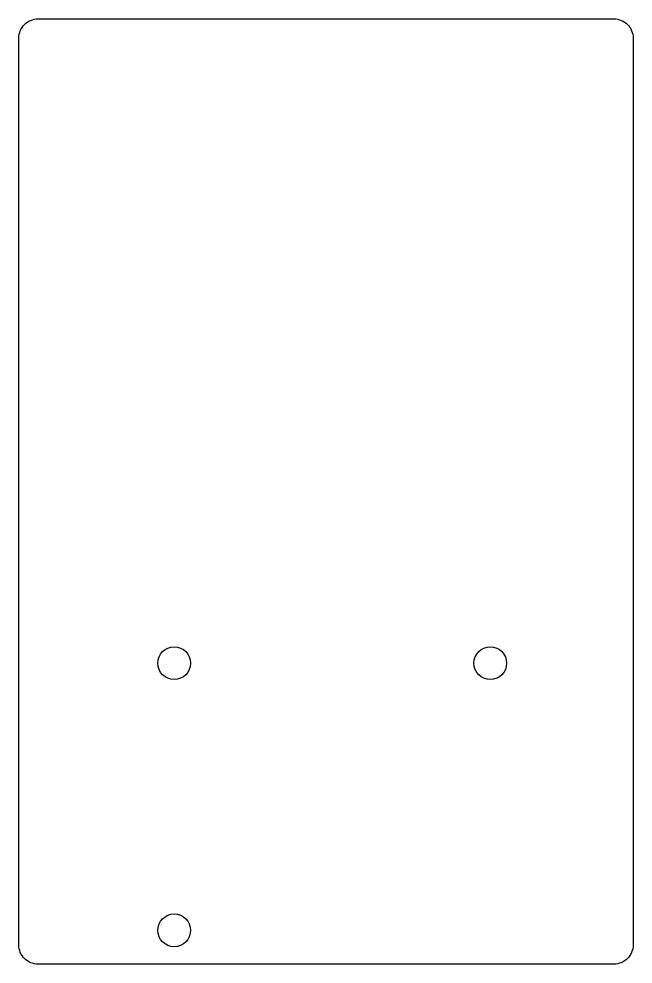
# Model space of a CAD drawing. Header units: millimetres. Extents: x -110 to 3, y -171 to 3.
import ezdxf

# ---------------------------------------------------------------- set-up
doc = ezdxf.new("R2010")
doc.units = ezdxf.units.MM
doc.layers.get('0').update_dxf_attribs({"linetype": 'CONTINUOUS'})

msp = doc.modelspace()

# ---------------------------------------------------------------- linework, layer by layer
msp.add_lwpolyline([(2.7, -167.19, -0.414214), (-0.8, -170.69), (-106.5, -170.69, -0.414214), (-110, -167.19), (-110, -0.8, -0.414214), (-106.5, 2.7), (-0.8, 2.7, -0.414214), (2.7, -0.8)], format="xyb", close=True)
for centre in [(-81.5, -115.49), (-23.5, -115.49), (-81.5, -164.49)]:
    msp.add_circle(centre, 3)

doc.saveas('drawing.dxf')
